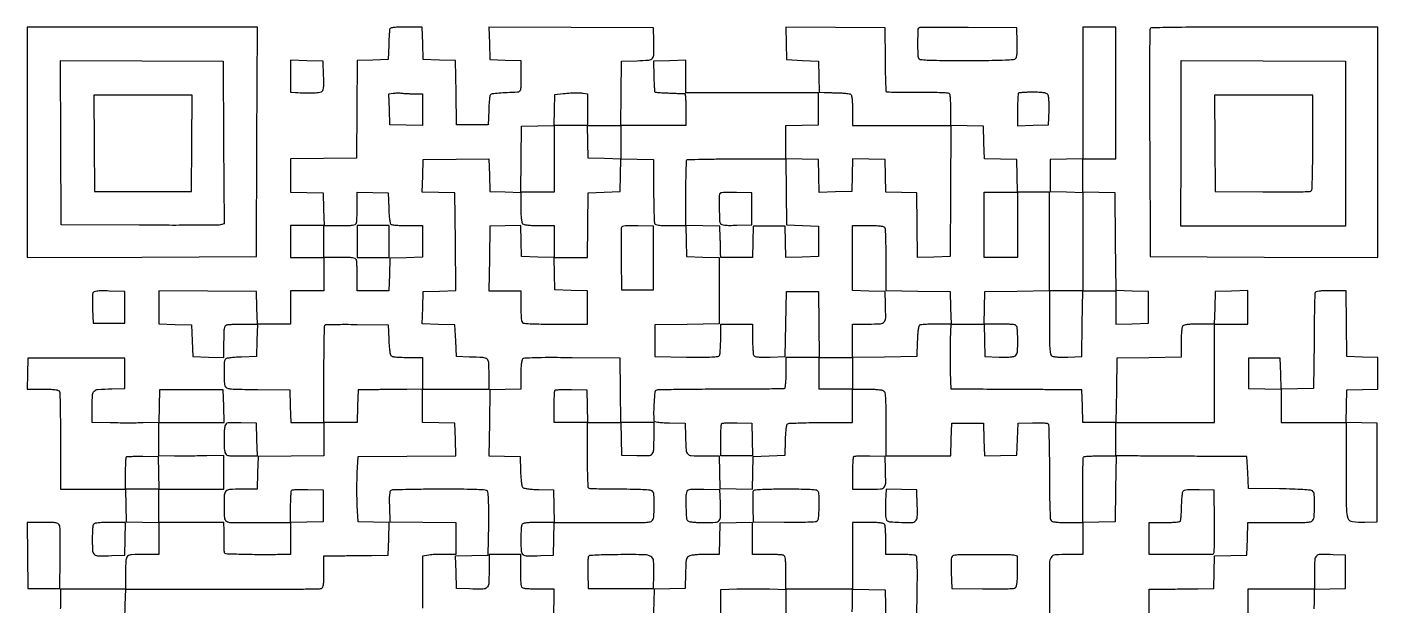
# Model space of a CAD drawing. Extents: x 179 to 1071, y 112 to 1107.
# Drawn here: x 179 to 1071, y 725 to 1107 of the extents above; entities that cross this region are included whole.
import ezdxf

# ---------------------------------------------------------------- set-up
doc = ezdxf.new("R2010")
doc.units = 0

msp = doc.modelspace()

# ---------------------------------------------------------------- linework, layer by layer
for points in [[(920, 715), (920, 725.5), (920, 736), (930.75, 736.074274, 0.00076), (935.626468, 736.115378, 0.000454), (941.426563, 736.178349, 0.000454), (947.202906, 736.251555, 0.000788), (952, 736.324274), (962.5, 736.5), (962.783492, 747.216508), (963.066984, 757.933016), (973.783492, 758.216508), (984.5, 758.5), (984.783832, 769.25), (985.067663, 780), (995.283832, 780.088447, -0.001976), (999.940459, 780.110355, -0.001152), (1005.525266, 780.101684, -0.001152), (1011.118237, 780.067228, -0.00195), (1015.80218, 780.009308, 0.008019), (1020.386942, 780.008263, 0.017993), (1023.862283, 780.188419, 0.020002), (1026.39969, 780.514404, 0.131997), (1027.55218, 781.043305, 0.205007), (1028.796381, 783.470632, 0.015788), (1029.07855, 790.955966, 0.015688), (1028.889232, 798.446527, 0.208294), (1027.67315, 800.856298, 0.152945), (1026.439333, 801.362293, 0.005658), (1021.358082, 801.740697, 0.008626), (1014.71314, 802.045023, 0.003809), (1005.92315, 802.228743), (985.5, 802.5), (985, 813), (984.5, 823.5), (951.5, 823.696464, 0.000021), (938.11425, 823.775606, 0.000023), (925.182813, 823.850942, 0.000021), (914.148716, 823.914259, 0.000118), (908.25, 823.946464), (898, 824), (898, 835), (898, 846), (930.5, 846), (963, 846), (963, 878.5), (963, 911), (974, 911), (985, 911), (985, 922.033832), (985, 933.067663), (974.25, 932.783832), (963.5, 932.5), (963.216168, 921.75), (962.932337, 911), (953.166168, 911, 0.008739), (948.911233, 910.925628, 0.018512), (945.623182, 910.688563, 0.01939), (943.199046, 910.32772, 0.150842), (942.2, 909.8, 0.150894), (941.672136, 908.800435, 0.019373), (941.311349, 906.373826, 0.018496), (941.074341, 903.081752, 0.008721), (941, 898.819888), (941, 889.039775), (919.75, 888.769888), (898.5, 888.5), (898.230112, 867.25), (897.960225, 846), (887.013944, 846), (876.067663, 846), (875.783832, 856.75), (875.5, 867.5), (853.5, 867.674642, 0.000335), (843.541064, 867.747023, 0.000202), (831.738638, 867.820119, 0.000203), (820.013361, 867.883242, 0.000355), (810.312384, 867.924642), (789.124768, 868), (788.812384, 879.25, -0.004056), (788.713112, 884.301984, -0.002552), (788.675138, 890.20625, -0.002561), (788.697181, 896.015589, -0.004692), (788.783832, 900.75), (789.067663, 911), (800, 911), (810.932337, 911), (811.216168, 900.25), (811.5, 889.5), (820.850715, 889.211141, 0.009044), (824.957683, 889.15859, 0.018924), (828.150171, 889.296386, 0.020746), (830.513859, 889.587315, 0.132968), (831.600715, 890.083586, 0.207735), (832.930207, 892.71109, 0.016944), (833.12652, 900.593716, 0.015142), (832.815746, 908.50405, 0.291576), (831.418213, 910.393011, 0.0721), (830.361111, 910.632128, 0.005887), (827.524537, 910.821697, 0.007809), (824.119908, 910.955696, 0.00593), (820.384381, 911), (810.932337, 911), (811.216168, 921.75), (811.5, 932.5), (832.75, 932.769888), (854, 933.039775), (854, 912.142332, 0.002612), (854.056829, 901.265543, 0.013226), (854.280633, 895.20306, 0.017947), (854.657212, 891.420885, 0.187901), (855.399285, 890.083586, 0.132968), (856.486141, 889.587315, 0.020746), (858.849829, 889.296386, 0.018924), (862.042317, 889.15859, 0.009044), (866.149285, 889.211141), (875.5, 889.5), (875.769502, 911.25), (876.039005, 933), (887.019502, 933), (898, 933), (898, 921.966168), (898, 910.932337), (908.75, 911.216168), (919.5, 911.5), (919.5, 922), (919.5, 932.5), (908.763809, 932.783692), (898.027617, 933.067383), (897.763809, 965.283692), (897.5, 997.5), (886.75, 997.783832), (876, 998.067663), (876, 1009.033832), (876, 1020), (887, 1020), (898, 1020), (898, 1063.5), (898, 1107), (887, 1107), (876, 1107), (876, 1063.533832), (876, 1020.067663), (865.25, 1019.783832), (854.5, 1019.5), (854.5, 1009), (854.5, 998.5), (865.25, 998.216168), (876, 997.932337), (876, 965.466168), (876, 933), (865, 933), (854, 933), (854, 965.5), (854, 998), (843.533832, 998), (833.067663, 998), (832.783832, 1008.75), (832.5, 1019.5), (821.783492, 1019.783492), (811.066984, 1020.066984), (810.783492, 1030.783492), (810.5, 1041.5), (799.75, 1041.783832), (789, 1042.067663), (788.984687, 1051.783832, 0.007329), (788.92283, 1055.593921, 0.010195), (788.747937, 1059.001388, 0.00699), (788.505236, 1061.828095, 0.117156), (788.200234, 1062.710256, 0.231845), (787.20305, 1063.320301, 0.010339), (783.057972, 1063.622217, 0.011414), (776.947799, 1063.800712, 0.003039), (767.205508, 1063.803628, -0.002336), (759.415632, 1063.794997, -0.003753), (752.773753, 1063.868514, -0.000794), (746.952848, 1063.985892, -0.193266), (746.478015, 1064.188652, -0.189189), (746.270522, 1064.664177, -0.000732), (746.053615, 1070.683885, -0.003571), (745.865491, 1077.54502, -0.002221), (745.738054, 1085.59528), (745.5, 1106.5), (712.716029, 1106.763708), (679.932058, 1107.027416), (680.216029, 1096.263708), (680.5, 1085.5), (691, 1085), (701.5, 1084.5), (701.784983, 1074.25), (702.069966, 1064), (705.284983, 1063.870082, 0.00228), (706.952285, 1063.81032, 0.000703), (709.464964, 1063.735263, 0.000704), (712.275647, 1063.65922, 0.000773), (715, 1063.593561, -0.010678), (717.580485, 1063.480189, -0.013514), (719.957813, 1063.260164, -0.011577), (721.92215, 1062.978402, -0.098743), (722.75, 1062.664462, -0.20052), (723.331477, 1061.842496, -0.02597), (723.698886, 1059.675767, -0.021469), (723.931119, 1056.505043, -0.007546), (724, 1051.940983), (724, 1042), (756.510623, 1042), (789.021245, 1042), (788.760623, 998.75), (788.5, 955.5), (777.769986, 955.216371), (767.039971, 954.932742), (766.769986, 976.216371), (766.5, 997.5), (756.283481, 997.784613), (746.066961, 998.069227), (745.783481, 1008.784613), (745.5, 1019.5), (734.784171, 1019.783485), (724.068343, 1020.06697), (723.784171, 1009.283485), (723.5, 998.5), (712.784171, 998.216515), (702.068343, 997.93303), (701.784171, 1008.716515), (701.5, 1019.5), (690.75, 1019.783832), (680, 1020.067663), (680, 1031), (680, 1041.932337), (690.75, 1042.216168), (701.5, 1042.5), (701.5, 1053), (701.5, 1063.5), (657.750323, 1063.5), (614.000647, 1063.5), (614.000323, 1074.283832), (614, 1085.067663), (603.25679, 1084.783832), (592.51358, 1084.5), (592.824199, 1074.515924, 0.003345), (592.969906, 1070.66224, 0.005268), (593.151975, 1067.356269, 0.001611), (593.348542, 1064.502619, 0.180266), (593.503844, 1064.162823, 0.178215), (593.841614, 1064.006821, 0.001819), (596.500328, 1063.803547, 0.005591), (599.58985, 1063.613341, 0.003566), (603.186435, 1063.457963, -0.00034), (606.809702, 1063.324847, -0.000504), (609.984453, 1063.202843, -0.000218), (612.698639, 1063.09461, -0.010237), (613.25, 1063.061065, -0.364868), (613.551456, 1062.762274, -0.004807), (613.779688, 1059.933563, -0.01103), (613.946033, 1056.530213, -0.006695), (614, 1052.5), (614, 1042), (592.480112, 1042), (570.960225, 1042), (571.230112, 1063.25), (571.5, 1084.5), (581.7397, 1084.784869, 0.013827), (589.54295, 1085.218122, 0.200378), (591.948742, 1086.466432, 0.174565), (592.925177, 1089.13313, 0.010012), (592.795054, 1098), (592.5, 1106.5), (538.216081, 1106.758629), (483.932162, 1107.017258), (484.216081, 1096.258629), (484.5, 1085.5), (494.75, 1085.215017), (505, 1084.930034), (505, 1074.465017, -0.003275), (504.955911, 1067.733964, -0.04944), (504.69493, 1065.411428, -0.18565), (504.017191, 1064.37204, -0.151473), (502.75, 1063.944787, 0.005763), (495.93273, 1063.698845, 0.010637), (490.400084, 1063.317266, 0.006881), (486.018835, 1062.860437, 0.168504), (484.934694, 1062.334694, 0.16276), (484.584791, 1061.633241, 0.007468), (484.246674, 1058.944174, 0.011773), (483.964061, 1055.688968, 0.008109), (483.790711, 1051.990711), (483.5, 1042.5), (473, 1042.5), (462.5, 1042.5), (462.23021, 1063.716369), (461.96042, 1084.932738), (451.23021, 1085.216369), (440.5, 1085.5), (440.216168, 1096.25), (439.932337, 1107), (429.434783, 1107, 0.006538), (424.499562, 1106.935467, 0.021883), (421.272086, 1106.709468, 0.027993), (419.160348, 1106.347759, 0.254876), (418.485282, 1105.75, 0.066498), (418.295521, 1104.877413, 0.003647), (418.08776, 1102.076562, 0.005607), (417.901725, 1098.730129, 0.004064), (417.766667, 1095), (417.5, 1085.5), (407.263807, 1085.215169), (397.027614, 1084.930339), (396.763807, 1052.715169), (396.5, 1020.5), (374.75, 1020.230498), (353, 1019.960995), (353, 1009.014329), (353, 998.067663), (363.75, 997.783832), (374.5, 997.5), (374.783832, 986.75), (375.067663, 976), (364.033832, 976), (353, 976), (353, 965.5), (353, 955), (364, 955), (375, 955), (375, 944), (375, 933), (364, 933), (353, 933), (353, 922), (353, 911), (342.033832, 911), (331.067663, 911), (330.783832, 921.75), (330.5, 932.5), (298.25, 932.763853), (266, 933.027706), (266, 922.047685), (266, 911.067663), (276.75, 910.783832), (287.5, 910.5), (288, 900), (288.5, 889.5), (298.75, 889.215017), (309, 888.930034), (309, 899.358028, -0.005326), (309.059519, 904.945911, -0.030277), (309.302474, 907.908024, -0.062914), (309.767284, 909.600436, -0.205495), (310.581787, 910.393011, -0.0721), (311.638889, 910.632128, -0.005887), (314.475463, 910.821697, -0.007809), (317.880092, 910.955696, -0.00593), (321.615619, 911), (331.067663, 911), (330.783832, 900.25), (330.5, 889.5), (320.535034, 889.211195, 0.00836), (316.199826, 889.012968, 0.019108), (312.944063, 888.684251, 0.01918), (310.589, 888.262532, 0.199883), (309.800347, 887.711195, 0.132123), (309.204932, 885.80927, 0.007657), (309.04897, 879.659933, 0.011306), (309.124975, 873.612316, 0.056739), (309.62517, 870.269563, 0.211071), (310.679986, 868.959617, 0.09083), (312.8718, 868.291986, 0.024017), (317.459037, 867.986547, 0.001427), (331.361515, 867.769563), (352.5, 867.5), (352.783832, 856.75), (353.067663, 846), (364.033832, 846), (375, 846), (375, 835.019502), (375, 824.039005), (353.25, 823.769502), (331.5, 823.5), (331.216168, 812.75), (330.932337, 802), (320.5828, 802, 0.013037), (312.692903, 801.794241, 0.197285), (310.265203, 800.646245, 0.176248), (309.203393, 798.067549, 0.010006), (309.013655, 789.317388, 0.022962), (309.288953, 783.099592, 0.225309), (310.58819, 780.899237, 0.145709), (313.436906, 780.002972, 0.008226), (322.785381, 780.012486, -0.002164), (327.244461, 780.071083, -0.001219), (332.657268, 780.105589, -0.001216), (338.120922, 780.113817, -0.001991), (342.75, 780.091103), (353, 780), (353, 769.5), (353, 759), (345.75, 758.839658, -0.006461), (335.133415, 758.742087, -0.004517), (323.164529, 758.894882, -0.001156), (311.28144, 759.181437, -0.132557), (309.80029, 759.623428, -0.196047), (309.438595, 760.119462, -0.02664), (309.191433, 761.407499, -0.027399), (309.058111, 763.03908, -0.019945), (309.082031, 764.85977, 0.007291), (309.164873, 767.013708, 0.003889), (309.20774, 769.67912, 0.00387), (309.209271, 772.402423, 0.00602), (309.164151, 774.75), (309, 780), (287.5, 780), (266, 780), (266, 791), (266, 802), (287.5, 802), (309, 802), (309, 813.074508), (309, 824.149017), (297.75, 823.990942, -0.001625), (292.698044, 823.936374, -0.001022), (286.79375, 823.90385, -0.001025), (280.984362, 823.89563, -0.001879), (276.25, 823.916434), (266, 824), (266, 835), (266, 846), (287.533832, 846), (309.067663, 846), (308.783832, 856.75), (308.5, 867.5), (287.5, 867.5), (266.5, 867.5), (266.216508, 856.783492), (265.933016, 846.066984), (255.716508, 845.783492, -0.004748), (250.961439, 845.696723, -0.002495), (245.049537, 845.674497, -0.002482), (238.99221, 845.712023, -0.003816), (233.75, 845.81054), (222, 846.121081), (222, 856.541488, -0.011706), (222.185952, 864.482718, -0.200324), (223.278393, 866.789794, -0.169613), (225.759681, 867.830436, -0.007898), (235, 868.24922), (243.5, 868.5), (243.5, 878.5), (243.5, 888.5), (211.5, 888.5), (179.5, 888.5), (179.215017, 878.25), (178.930034, 868), (189.358028, 868, -0.005326), (194.945911, 867.940481, -0.030277), (197.908024, 867.697526, -0.062914), (199.600436, 867.232716, -0.205495), (200.393011, 866.418213, -0.086353), (200.638636, 865.16888, -0.000865), (200.821697, 856.071975, -0.002793), (200.956125, 845.574492, -0.001805), (201, 833.418213), (201, 802), (222.466168, 802), (243.932337, 802), (244.216168, 791.25), (244.5, 780.5), (255.25, 780.216168), (266, 779.932337), (266, 769.466168), (266, 759), (257.25, 758.986345, 0.009397), (248.013049, 758.798314, 0.177077), (245.374267, 757.714658, 0.197977), (244.20366, 755.226269, 0.012204), (244, 746.883369), (244, 736), (222.5, 736), (201, 736), (200.984687, 726.75, -0.007698), (200.922759, 723.118512, -0.010614)], [(243.5, 715.5), (243.784983, 725.75), (244.069966, 736), (276.284983, 736.049954, -0.000323), (290.90664, 736.063181, -0.000192), (308.314423, 736.060984, -0.000193), (325.662201, 736.04544, -0.000333), (340.083264, 736.017356, 0.001904), (352.308744, 736.03196, 0.002937), (362.878549, 736.146933, 0.000948), (372.021829, 736.317447, 0.086682), (373.333264, 736.574391, 0.193459), (374.202381, 737.381793, 0.072642), (374.694522, 739.001576, 0.032387), (374.941628, 741.895221, 0.00511), (375, 747.606989), (375, 758), (385.25, 758.097508, 0.000362), (389.967406, 758.1458, 0.000201), (395.720312, 758.211168, 0.0002), (401.54442, 758.282022, 0.000324), (406.5, 758.347508), (417.5, 758.5), (417.783473, 769.214647), (418.066946, 779.929295), (407.783473, 780.214647), (397.5, 780.5), (397, 791.25, -0.007319), (396.844124, 796.143845, -0.004301), (396.79375, 802, -0.004301), (396.844124, 807.856155, -0.007319), (397, 812.75), (397.5, 823.5), (429.783691, 823.763898), (462.067381, 824.027795), (461.783691, 834.763898), (461.5, 845.5), (450.75, 845.783832), (440, 846.067663), (440, 857.033832), (440, 868), (462, 868), (484, 868), (484, 877.980948, 0.012757), (483.806529, 885.562836, 0.204171), (482.705511, 887.820007, 0.164941), (480.216036, 888.835243, 0.007697), (471, 889.24922), (462.5, 889.5), (462, 900), (461.5, 910.5), (450.716515, 910.784171), (439.93303, 911.068343), (440.216515, 921.784171), (440.5, 932.5), (451.263808, 932.783972), (462.027617, 933.067944), (461.763808, 965.283972), (461.5, 997.5), (450.716515, 997.784171), (439.93303, 998.068343), (440.216515, 1008.784171), (440.5, 1019.5), (462.215971, 1019.769408), (483.931943, 1020.038815), (484.215971, 1009.269408), (484.5, 998.5), (494.75, 998.215017), (505, 997.930034), (505, 988.165017, 0.00874), (505.074375, 983.910654, 0.018513), (505.311444, 980.622935, 0.019392), (505.672291, 978.199003, 0.150838), (506.2, 977.2, 0.150969), (507.200304, 976.671932, 0.019349), (509.630442, 976.311224, 0.018472), (512.928253, 976.074295, 0.008695), (517.2, 976), (527, 976), (527, 965.466168), (527, 954.932337), (516.25, 955.216168), (505.5, 955.5), (505.214635, 965.784593), (504.92927, 976.069185), (494.714635, 975.784593), (484.5, 975.5), (484.230112, 954.25), (483.960225, 933), (494.480112, 933), (505, 933), (505, 923.581787, 0.005951), (505.044305, 919.859224, 0.007831), (505.178303, 916.465525, 0.005915), (505.367894, 913.638111, 0.07203), (505.606989, 912.581787, 0.258697), (506.662537, 911.696146, 0.030015), (509.835307, 911.275578, 0.015901), (515.485827, 911.049566, 0.002045), (527.606989, 911), (549, 911), (549, 921.966168), (549, 932.932337), (538.25, 933.216168), (527.5, 933.5), (527.216168, 944.25), (526.932337, 955), (537.946281, 955), (548.960225, 955), (549.230112, 976.25), (549.5, 997.5), (560, 998), (570.5, 998.5), (570.784171, 1009.283485), (571.068343, 1020.06697), (581.784171, 1019.783485), (592.5, 1019.5), (592.657243, 999.212913, 0.002528), (592.758169, 991.332637, 0.003791), (592.933199, 984.455427, 0.001596), (593.146108, 978.579611, 0.081932), (593.375858, 977.462913, 0.218723), (594.126665, 976.729434, 0.051389), (595.876108, 976.300625, 0.028359), (598.814423, 976.06215, 0.00607), (603.933632, 976), (613.930034, 976), (614.215017, 965.75), (614.5, 955.5), (625.25, 955.216168), (636, 954.932337), (636, 932.986056), (636, 911.039775), (614.75, 910.769888), (593.5, 910.5), (593.5, 900), (593.5, 889.5), (614.428109, 889.22917, 0.002701), (624.928451, 889.150006, 0.012029), (631.091209, 889.285113, 0.012869), (635.095412, 889.572759, 0.230932), (636.162796, 890.22917, 0.115844), (636.482259, 891.147219, 0.007444), (636.73694, 893.990756, 0.010563), (636.920078, 897.422631, 0.007655), (636.984687, 901.25), (637, 911), (647.5, 911), (658, 911), (658.015313, 901.25, 0.007755), (658.080714, 897.421391, 0.010675), (658.266219, 893.985645, 0.007585), (658.524351, 891.139851, 0.115445), (658.847958, 890.211769, 0.19692), (659.705135, 889.604266, 0.033714), (661.717063, 889.278982, 0.023663), (664.804805, 889.138177, 0.006827), (669.582645, 889.211769), (679.5, 889.5), (680, 911), (680.5, 932.5), (691, 932.5), (701.5, 932.5), (701.769502, 910.75), (702.039005, 889), (691.019502, 889), (680, 889), (680, 879.059017, -0.009212), (679.928488, 875.17793, -0.014314), (679.709459, 871.837394, -0.009107), (679.402963, 869.119935, -0.225378), (679.003676, 868.502272, -0.135465), (678.145508, 868.251516, -0.000387), (666.181756, 868.08137, -0.002251), (652.64066, 867.960237, -0.001399), (636.753676, 867.934102, 0.001826), (620.848776, 867.89437, 0.002909), (607.249207, 867.731596, 0.000629), (595.319073, 867.504364, 0.138081), (594.243623, 867.177889, 0.231069), (593.488698, 865.939559, 0.006506), (592.974274, 859.546441, 0.013915), (592.712252, 852.908499, 0.022787), (592.903193, 847.284983, 0.319638), (593.394267, 846.699891, 0.027463), (595.419919, 846.291631, 0.022213), (598.533309, 845.980665, 0.006834), (603.25, 845.784983), (613.5, 845.5), (613.75078, 837, 0.00791), (614.169857, 827.758299, 0.169892), (615.21204, 825.277454, 0.200091), (617.52214, 824.185518, 0.011647), (625.48522, 824), (635.932337, 824), (636.216168, 813.25), (636.5, 802.5), (647.215829, 802.216515), (657.931657, 801.93303), (658.215829, 812.716515), (658.5, 823.5), (669, 824), (679.5, 824.5), (679.788805, 834.464966, -0.00836), (679.987032, 838.800174, -0.019108), (680.315749, 842.055937, -0.01918), (680.737468, 844.411, -0.199883), (681.288805, 845.199653, -0.131294), (682.274703, 845.510062, -0.002049), (688.239524, 845.747767, -0.005289), (695.209892, 845.923129, -0.003459), (703.25, 845.984687), (724, 846), (724, 857), (724, 868), (733.877555, 868, -0.007322), (738.664603, 867.929898, -0.024326), (741.801987, 867.684911, -0.035594), (743.877128, 867.269166, -0.153485), (744.921442, 866.594656, -0.146924), (745.461513, 865.320694, -0.011711), (745.778591, 861.63348, -0.012327), (745.971982, 856.507634, -0.004672), (745.998595, 849.344656, 0.000412), (745.967775, 842.93016, 0.000462), (745.948917, 836.759055, 0.000424), (745.942172, 831.505692, 0.002493), (745.954708, 828.75), (746, 824), (767.466168, 824), (788.932337, 824), (789.216168, 834.75), (789.5, 845.5), (800, 845.5), (810.5, 845.5), (810.784171, 834.716515), (811.068343, 823.93303), (821.784171, 824.216515), (832.5, 824.5), (833, 835), (833.5, 845.5), (842.910352, 845.789648, -0.008554), (846.576861, 845.839748, -0.01252), (849.802781, 845.747844, -0.007954), (852.467198, 845.562564, -0.176825), (853.159403, 845.240597, -0.190815), (853.500919, 844.451171, -0.000936), (853.761359, 835.575262, -0.004062), (853.957835, 825.416073, -0.002538), (854.030869, 813.515073, 0.002235), (854.10744, 799.672706, 0.006218), (854.325598, 789.951418, 0.003398), (854.629396, 782.664969, 0.162472), (855.154264, 781.314124, 0.162463), (856.142805, 780.699907, 0.028659), (858.323491, 780.310864, 0.02211), (861.514235, 780.071011, 0.007704), (866.122445, 780), (876, 780), (876, 769.5), (876, 759), (867.25, 758.986345, 0.016213), (857.830071, 758.666096, 0.248296), (855.149679, 757.011072, 0.12992), (854.119218, 753.323597, 0.003526), (854, 736.418352), (854, 715.069966)], [(526.769888, 714.75), (527.039775, 736), (517.601675, 736, -0.005938), (513.871491, 736.044304, -0.007818), (510.471367, 736.178303, -0.005899), (507.638569, 736.367881, -0.072071), (506.581787, 736.606989, -0.209079), (505.763049, 737.414715, -0.06089), (505.300233, 739.166331, -0.029178), (505.058671, 742.243158, -0.005003), (505, 748.106989), (505, 759), (494.5, 759), (484, 759), (484, 748.019052, -0.012012), (483.797463, 739.589499, -0.198837), (482.62365, 737.100035, -0.184986), (479.996779, 736.075705, -0.010167), (471, 736.204946), (462.5, 736.5), (462.216515, 747.215829), (461.93303, 757.931657), (472.716515, 758.215829), (483.5, 758.5), (483.771094, 778.87212, 0.003345), (483.833319, 788.276081, 0.010005), (483.70418, 794.705807, 0.008655), (483.441468, 799.27761, 0.155745), (482.89865, 800.62212, 0.201359), (481.443238, 801.381058, 0.010101), (475.970261, 801.726651, 0.009186), (467.289405, 801.939285, 0.001655), (451.127555, 801.984687, 0.002492), (439.294862, 801.919788, 0.003903), (429.118427, 801.733781, 0.001133), (420.290813, 801.48346, 0.134492), (419.211769, 801.152042, 0.19692), (418.604266, 800.294865, 0.033714), (418.278982, 798.282937, 0.023663), (418.138177, 795.195195, 0.006827), (418.211769, 790.417355), (418.5, 780.5), (440.25, 780.230498), (462, 779.960995), (462, 769.480498), (462, 759), (457.25, 758.884846, -0.004708), (455.29147, 758.855812, -0.004721), (453.334631, 758.863707, -0.004619), (451.628, 758.902479, -0.018749), (450.591296, 758.97459, 0.035048), (449.575157, 759.012075, 0.009516), (447.968018, 758.928064, 0.009581), (446.143373, 758.762631, 0.009818), (444.341296, 758.528472), (440, 757.877454), (440, 736.438727, 0.001676), (440.043445, 723.477616, 0.01865)], [(766.5, 715.5), (766.77083, 736.428109, 0.002701), (766.849994, 746.928451, 0.012029), (766.714887, 753.091209, 0.012869), (766.427241, 757.095412, 0.230932), (765.77083, 758.162796, 0.114378), (764.862447, 758.481845, 0.00801), (762.156119, 758.73694, 0.011016), (758.885742, 758.920046, 0.008061), (755.25, 758.984687), (746, 759), (746, 767.918213, 0.006277), (745.955669, 771.449196, 0.008159), (745.821697, 774.68135, 0.006338), (745.631778, 777.373807, 0.070946), (745.393011, 778.418213, 0.205218), (744.601595, 779.23239, 0.063068), (742.913621, 779.69735, 0.030363), (739.960143, 779.940414, 0.005351), (734.393011, 780), (724, 780), (724, 758), (724, 736), (702, 736), (680, 736), (680, 746.893011, 0.005003), (679.941329, 752.756842, 0.029178), (679.699767, 755.833669, 0.06089), (679.236951, 757.585285, 0.209079), (678.418213, 758.393011, 0.07203), (677.361889, 758.632106, 0.005915), (674.534475, 758.821697, 0.007831), (671.140776, 758.955695, 0.005951), (667.418213, 759), (658, 759), (658, 769.533832), (658, 780.067663), (647.25, 779.783832), (636.5, 779.5), (636.215017, 769.25), (635.930034, 759), (627.530117, 759, 0.010376), (624.128717, 758.929404, 0.011568), (620.854577, 758.717475, 0.010948), (618.080031, 758.411969, 0.058004), (616.600505, 758.038212, 0.099971), (615.143398, 757.119393, 0.141871), (614.377259, 755.802936, 0.05039), (614.02019, 753.349119, 0.004018), (613.785405, 746.788212), (613.5, 736.5), (603.325075, 736.215846), (593.15015, 735.931691), (592.825075, 727.715846, 0.008085), (592.615904, 718.76982, 0.174442)], [(1028.922757, 723.096937, 0.007727), (1028.984687, 726.715017), (1029, 735.930034), (1039.25, 736.215017), (1049.5, 736.5), (1049.5, 747.5), (1049.5, 758.5), (1041.503355, 758.796504, 0.011109), (1032.913387, 758.924033, 0.189664), (1030.343501, 757.890885, 0.194087), (1029.197133, 755.393045, 0.011716), (1029, 746.980948), (1029, 736), (1007, 736), (985, 736), (985, 725.5), (985, 715)], [(637, 715), (637, 725.435662), (637, 735.871323), (647.599893, 736.185662, -0.004692), (652.445953, 736.283863, -0.002696), (658.287974, 736.3159, -0.002693), (664.158517, 736.28481, -0.004492), (669.099893, 736.187616), (680, 735.875232), (680, 725.437616, 0.006054), (680.060659, 720.428068, 0.023556)], [(723.88753, 721.053324, 0.00076), (723.927892, 725.783832), (724, 736.067663), (734.75, 735.783832), (745.5, 735.5), (745.785365, 725.215407), (746.07073, 714.930815)]]:
    msp.add_lwpolyline(points, format="xyb")
for points in [[(179, 1030.993714), (179, 954.987428), (254.75, 955.243714), (330.5, 955.5), (330.756286, 1031.25), (331.012572, 1107), (255.006286, 1107), (179, 1107)], [(223.235953, 1030.25), (223.5, 998.5), (255.5, 998.5), (287.5, 998.5), (287.764047, 1030.25), (288.028094, 1062), (255.5, 1062), (222.971906, 1062)], [(833, 976.5), (833, 955), (822, 955), (811, 955), (811, 976.5), (811, 998), (822, 998), (833, 998)], [(397, 965.5), (397, 955), (407.5, 955), (418, 955), (418, 965.5), (418, 976), (407.5, 976), (397, 976)]]:
    msp.add_lwpolyline(points, close=True)
for points in [[(767.680282, 1106.346949, 0.194285), (767.101751, 1104.984713, 0.003529), (767.015373, 1096.961299, 0.00609), (767.080548, 1089.267952, 0.086655), (767.606989, 1086.581787, 0.278109), (768.793252, 1085.657545, 0.017449), (773.399546, 1085.267499, 0.0111), (781.461725, 1085.046694, 0.001295), (799.484544, 1085, 0.001588), (816.140893, 1085.052898, 0.009192), (824.935217, 1085.270471, 0.010455), (830.430382, 1085.622796, 0.200924), (831.916414, 1086.399285, 0.132968), (832.412685, 1087.486141, 0.020746), (832.703614, 1089.849829, 0.018924), (832.84141, 1093.042317, 0.009044), (832.788859, 1097.149285), (832.5, 1106.5), (800.430282, 1106.763615, 0.002002), (788.086578, 1106.815665, 0.003234), (777.581211, 1106.749961, 0.00059), (768.328827, 1106.621332, 0.194996)], [(920.460009, 1105.75, 0.090591), (920.266358, 1104.709509, 0.000109), (920.198937, 1082.982812, 0.000984), (920.176611, 1058.652573, 0.000605), (920.241394, 1030), (920.5, 955.5), (995.75, 955.243674), (1071, 954.987348), (1071, 1030.993674), (1071, 1107), (995.968615, 1107, 0.000668), (957.448289, 1106.948566, 0.003471), (936.19131, 1106.744245, 0.001205), (921.475143, 1106.465155, 0.305157)], [(308.758677, 1030.77123), (309.017354, 977.04246), (306.758677, 976.494347, -0.057902), (304.987826, 976.276519, -0.000418), (290.035361, 976.188577, -0.001589), (272.903102, 976.156579, -0.001017), (253, 976.223117), (201.5, 976.5), (201.241383, 1030.758691), (200.982767, 1085.017383), (254.741383, 1084.758691), (308.5, 1084.5)], [(353, 1074.533832), (353, 1064), (356.25, 1063.824751, 0.008159), (362.153562, 1063.602956, 0.012343), (367.295173, 1063.620705, 0.011369), (371.418471, 1063.830653, 0.087617), (373.285558, 1064.304214, 0.16087), (374.221612, 1065.162686, 0.092185), (374.716919, 1066.629044, 0.03775), (374.892164, 1069.26308, 0.005103), (374.785558, 1074.804214), (374.5, 1084.5), (363.75, 1084.783832), (353, 1085.067663)], [(1049.5, 1030), (1049.5, 975.5), (995.211905, 975.5), (940.92381, 975.5), (940.942857, 1025.75, -0.000032), (940.951538, 1045.331386, -0.000047), (940.961905, 1062.563467, -0.000022), (940.972765, 1077.239555, -0.00086), (940.980952, 1080.508612), (941, 1085.017225), (995.25, 1084.758612), (1049.5, 1084.5)], [(434.625, 1063), (440, 1063), (440, 1052.466168), (440, 1041.932337), (429.25, 1042.216168), (418.5, 1042.5), (418.215787, 1052.680276), (417.931573, 1062.860552), (420.715787, 1063.314431, -0.023572), (421.98987, 1063.460905, -0.013752), (423.526669, 1063.522137, -0.013733), (425.072205, 1063.49873, -0.02256), (426.375, 1063.384155, 0.016116), (427.842136, 1063.236057, 0.005461), (429.984375, 1063.112845, 0.005424), (432.356321, 1063.028172, 0.006209)], [(546.25, 1063.310767), (549, 1062.841089), (549, 1052.420545), (549, 1042), (560, 1042), (571, 1042), (571, 1030.966168), (571, 1019.932337), (560.25, 1020.216168), (549.5, 1020.5), (549.216168, 1031.25), (548.932337, 1042), (537.966168, 1042), (527, 1042), (527, 1020), (527, 998), (515.980498, 998), (504.960995, 998), (505.230498, 1019.75), (505.5, 1041.5), (516.215387, 1041.783481), (526.930773, 1042.066961), (527.215387, 1052.283481), (527.5, 1062.5), (533, 1063.070523, -0.005274), (537.827519, 1063.519879, -0.016036), (541.118438, 1063.685217, -0.022413), (543.729778, 1063.615506, -0.024418)], [(833.666667, 1063.333333, 0.178639), (833.399782, 1062.754233, 0.00449), (833.195833, 1059.816807, 0.009084), (833.048275, 1056.320041, 0.006002), (833, 1052.29835), (833, 1041.930034), (843.25, 1042.215017), (853.5, 1042.5), (853.788859, 1051.850715, 0.009044), (853.84141, 1055.957683, 0.018924), (853.703614, 1059.150171, 0.020746), (853.412685, 1061.513859, 0.132968), (852.916414, 1062.600715, 0.147998), (851.922993, 1063.257565, 0.037403), (850.00979, 1063.676512, 0.026324), (847.18188, 1063.926486, 0.008883), (843.044222, 1064, 0.007137), (839.657974, 1063.951661, 0.010606), (836.696324, 1063.804167, 0.006007), (834.230897, 1063.599099, 0.174334)], [(963.235953, 1030.25), (963.5, 998.5), (994.93202, 998.235498, 0.001697), (1010.901959, 998.155315, 0.00816), (1019.995146, 998.288929, 0.006635), (1026.009704, 998.555446, 0.241447), (1027.166708, 999.235498, 0.134731), (1027.492293, 1000.296498, 0.001088), (1027.738089, 1009.161365, 0.003824), (1027.920853, 1019.372002, 0.002438), (1027.984687, 1031.25), (1028, 1062), (995.485953, 1062), (962.971906, 1062)], [(680.230498, 998.25), (680.5, 976.5), (691, 976), (701.5, 975.5), (701.5, 965.5), (701.5, 955.5), (690.785353, 955.216527), (680.070705, 954.933054), (679.785353, 965.216527), (679.5, 975.5), (669, 975.5), (658.5, 975.5), (658.215017, 965.25), (657.930034, 955), (647.465017, 955), (637, 955), (636.941939, 957.75, 0.000672), (636.907715, 959.273936, 0.000147), (636.844551, 961.895313, 0.000153), (636.769679, 964.92695, 0.000147), (636.691939, 968), (636.5, 975.5), (625.25, 975.782751), (614, 976.065502), (614, 997.366084, -0.002928), (614.048092, 1005.57949, -0.004657), (614.195833, 1012.605454, -0.001225), (614.396113, 1018.711385, -0.18977), (614.666667, 1019.333333, -0.19309), (615.302963, 1019.605295, -0.000554), (624.629688, 1019.804167, -0.003122), (635.210809, 1019.95197, -0.001931), (647.647164, 1020), (679.960995, 1020)], [(417.788805, 987.535034, 0.00836), (417.987032, 983.199826, 0.019108), (418.315749, 979.944063, 0.01918), (418.737468, 977.589, 0.199883), (419.288805, 976.800347, 0.117226), (420.172107, 976.495095, 0.006962), (423.008274, 976.252233, 0.010173), (426.426877, 976.077211, 0.007309), (430.25, 976.015313), (440, 976), (440, 965.533832), (440, 955.067663), (429.25, 954.783832), (418.5, 954.5), (418.216168, 943.75), (417.932337, 933), (407.466168, 933), (397, 933), (397, 942.418213, 0.005951), (396.955695, 946.140776, 0.007831), (396.821697, 949.534475, 0.005915), (396.632106, 952.361889, 0.07203), (396.393011, 953.418213, 0.205218), (395.601595, 954.23239, 0.063068), (393.913621, 954.69735, 0.030363), (390.960143, 954.940414, 0.005351), (385.393011, 955), (375, 955), (375, 965.5), (375, 976), (385.393011, 976, 0.005351), (390.960143, 976.059586, 0.030363), (393.913621, 976.30265, 0.063068), (395.601595, 976.76761, 0.205218), (396.393011, 977.581787, 0.072102), (396.632129, 978.638915, 0.005887), (396.821697, 981.475801, 0.007809), (396.955696, 984.880803, 0.005929), (397, 988.616771), (397, 998.069966), (407.25, 997.784983), (417.5, 997.5)], [(636.699448, 997.366114, 0.196274), (636.044561, 995.807509, 0.004381), (636.033001, 987.511391, 0.005627), (636.184545, 979.374584, 0.13468), (636.847958, 977.211769, 0.19692), (637.705135, 976.604266, 0.033714), (639.717063, 976.278982, 0.023663), (642.804805, 976.138177, 0.006827), (647.582645, 976.211769), (657.5, 976.5), (657.5, 987), (657.5, 997.5), (647.449448, 997.782781, 0.006672), (643.547259, 997.840477, 0.010046), (640.145783, 997.777033, 0.005301), (637.300668, 997.636532, 0.183378)], [(571.460235, 974.75697, 0.087659), (571.263858, 973.744268, 0.00144), (571.184153, 967.962675, 0.003692), (571.160413, 961.220735, 0.002438), (571.22812, 953.47179), (571.5, 933.5), (582, 933.5), (592.5, 933.5), (592.5, 954.5), (592.5, 975.5), (582.232115, 975.785181, 0.006018), (577.152479, 975.865091, 0.02472), (574.077569, 975.724359, 0.038757), (572.174299, 975.392474, 0.2432)], [(745.393011, 974.418213, -0.082805), (745.636495, 973.224269, -0.001922), (745.821697, 967.455942, -0.00422), (745.955997, 960.677686, -0.002843), (746, 952.9381), (746, 933.039775), (767.25, 932.769888), (788.5, 932.5), (788.783832, 921.75), (789.067663, 911), (779.283832, 910.984687, 0.007284), (775.447742, 910.922791, 0.010144), (772.018212, 910.747767, 0.006928), (769.172694, 910.504931, 0.117316), (768.288805, 910.199653, 0.199883), (767.737468, 909.411, 0.01918), (767.315749, 907.055937, 0.019108), (766.987032, 903.800174, 0.00836), (766.788805, 899.464966), (766.5, 889.5), (745.25, 889.230112), (724, 888.960225), (724, 878.480112), (724, 868), (713, 868), (702, 868), (702, 878.5), (702, 889), (713, 889), (724, 889), (724, 900), (724, 911), (734.480948, 911, 0.01319), (742.50249, 911.211645, 0.203196), (744.933469, 912.397028, 0.179688), (745.928151, 915.034911, 0.009927), (745.795054, 924), (745.5, 932.5), (734.75, 932.783832), (724, 933.067663), (724, 954.533832), (724, 976), (734.393011, 976, -0.005351), (739.960143, 975.940414, -0.030363), (742.913621, 975.69735, -0.063068), (744.601595, 975.23239, -0.205218)], [(222.442274, 931.710164, 0.081166), (222.248144, 930.773814, 0.005233), (222.158783, 927.980936, 0.007531), (222.137174, 924.634259, 0.005535), (222.210159, 920.924983), (222.5, 911.5), (233, 911.5), (243.5, 911.5), (243.5, 922), (243.5, 932.5), (233.232115, 932.785181, 0.005823), (228.049899, 932.868732, 0.025951), (225.012272, 932.724596, 0.043922), (223.172333, 932.376284, 0.236652)], [(1029.471381, 931.75, 0.083261), (1029.278192, 930.748699, 0.000545), (1029.068125, 921.760937, 0.002157), (1028.883291, 911.47288, 0.001374), (1028.752766, 899.5), (1028.5, 868.5), (1017.785353, 868.216527), (1007.070705, 867.933054), (1006.785353, 878.216527), (1006.5, 888.5), (996, 888.5), (985.5, 888.5), (985.5, 878.5), (985.5, 868.5), (996.25, 868.216168), (1007, 867.932337), (1007, 856.966168), (1007, 846), (1028.5, 846), (1050, 846), (1050, 814.035184, 0.002247), (1050.114316, 788.602155, 0.084883), (1051.129105, 782.972725, 0.281139), (1054.11487, 780.583056, 0.040532), (1062.259538, 780.209712), (1070.5, 780.5), (1070.5, 813), (1070.5, 845.5), (1060.216527, 845.785353), (1049.933054, 846.070705), (1050.216527, 856.785353), (1050.5, 867.5), (1060.75, 867.784983), (1071, 868.069966), (1071, 878.5), (1071, 888.930034), (1060.75, 889.215017), (1050.5, 889.5), (1050.230498, 911.25), (1049.960995, 933), (1039.949113, 933, 0.006989), (1035.268655, 932.934574, 0.0227), (1032.173639, 932.707155, 0.029226), (1030.141211, 932.343242, 0.249611)], [(417.790118, 901.054124, 0.010217), (417.980158, 897.34104, 0.013854), (418.312947, 893.999888, 0.010763), (418.722996, 891.259099, 0.131421), (419.162563, 890.304124, 0.163434), (420.144506, 889.69658, 0.027915), (422.338284, 889.310401, 0.021862), (425.534962, 889.07111, 0.00775), (430.122445, 889), (440, 889), (440, 878.5), (440, 868), (429.75, 867.902492, 0.000362), (425.032594, 867.8542, 0.000201), (419.279688, 867.788832, 0.0002), (413.45558, 867.717978, 0.000324), (408.5, 867.652492), (397.5, 867.5), (397.216168, 856.75), (396.932337, 846), (385.966168, 846), (375, 846), (375, 877.833333, -0.002018), (375.049457, 890.086798, -0.003258), (375.201626, 900.517251, -0.000603), (375.406512, 909.699228, -0.192808), (375.686388, 910.353055, -0.192368), (376.323998, 910.626628, -0.001402), (382.21171, 910.758585, -0.005018), (389.00418, 910.823589, -0.003162), (396.936388, 910.769721), (417.5, 910.5)], [(506.213757, 887.813757, 0.147712), (505.682063, 886.821942, 0.020872), (505.315502, 884.507167, 0.019477), (505.075508, 881.370608, 0.009354), (505, 877.334983), (505, 868.069966), (494.75, 867.784983), (484.5, 867.5), (484.230596, 845.785197), (483.961191, 824.070395), (494.230596, 823.785197), (504.5, 823.5), (504.790118, 814.054124, 0.009946), (504.978014, 810.343542, 0.013559), (505.304393, 807.010194, 0.010378), (505.705244, 804.274171, 0.13239), (506.133444, 803.33921, 0.163569), (507.066292, 802.76238, 0.021361), (509.393218, 802.322531, 0.019778), (512.604268, 801.98557, 0.008873), (516.843326, 801.785086), (526.5, 801.5), (526.783832, 790.75), (527.067663, 780), (516.640821, 780, 0.005326), (511.053621, 779.940479, 0.03028), (508.091792, 779.697521, 0.062919), (506.399526, 779.232706, 0.205485), (505.606989, 778.418213, 0.070903), (505.368235, 777.374278, 0.006355), (505.178303, 774.686947, 0.008172), (505.044332, 771.460948, 0.00629), (505, 767.937265, 0.018396), (505.247889, 761.202118, 0.216958), (506.475084, 758.960401, 0.161461), (509.164284, 758.06185, 0.009253), (518, 758.204946), (526.5, 758.5), (526.783832, 769.25), (527.067663, 780), (548.783832, 780.091103, -0.000866), (557.816728, 780.113349, -0.000824), (566.999639, 780.104915, -0.000817), (575.115656, 780.070816, -0.002929), (580.300045, 780.010192, 0.008587), (584.642332, 780.008554, 0.018658), (587.971139, 780.188844, 0.020827), (590.41536, 780.516025, 0.130231), (591.550045, 781.041534, 0.204949), (592.794394, 783.46848, 0.015778), (593.078398, 790.954067, 0.015674), (592.891252, 798.445108, 0.208377), (591.676226, 800.853746, 0.154758), (590.432485, 801.358669, 0.006609), (585.649042, 801.671691, 0.009229), (579.268478, 801.886599, 0.003803), (570.619259, 801.952381, -0.00276), (562.987664, 801.994501, -0.004286), (556.405676, 802.123586, -0.001385), (550.722371, 802.299544, -0.1307), (549.943033, 802.535207, -0.246027), (549.545346, 803.206618, -0.002372), (549.267791, 809.041087, -0.006887), (549.065039, 816.026148, -0.003811), (549, 824.559017), (549, 846), (559.966168, 846), (570.932337, 846), (571.216168, 835.25), (571.5, 824.5), (581.624582, 824.216402, 0.014067), (589.370283, 824.217397, 0.209372), (591.765303, 825.347974, 0.171639), (592.807395, 827.979865, 0.008871), (592.986345, 837.25), (593, 846), (582.019888, 846), (571.039775, 846), (570.769888, 867.25), (570.5, 888.5), (538.963757, 888.763757, 0.001833), (523.455471, 888.836597, 0.007508), (514.046264, 888.705004, 0.005844), (507.62872, 888.443751, 0.185335)], [(548.783832, 856.75), (549.067663, 846), (538.033832, 846), (527, 846), (527, 856.333333, -0.006063), (527.048606, 860.341927, -0.009167), (527.197162, 863.828412, -0.004568), (527.402559, 866.755646, -0.17841), (527.671191, 867.337858, -0.183787), (528.251771, 867.598439, -0.004906), (531.10587, 867.73712, -0.009629), (534.510146, 867.803456, -0.006369), (538.421191, 867.754524), (548.5, 867.5)], [(309.639072, 843.783598, 0.054945), (309.167077, 840.701668, 0.010422), (309.04562, 835.012296, 0.010405), (309.16117, 829.323216, 0.055236), (309.630286, 826.25, 0.133842), (310.367068, 824.986552, 0.144838), (311.622381, 824.318468, 0.046615), (314.098572, 824.049393, 0.003769), (320.650463, 824), (331.067663, 824), (330.783832, 834.75), (330.5, 845.5), (320.375418, 845.783598, 0.003649), (313.903588, 845.917627, 0.049436), (311.551156, 845.716283, 0.157976), (310.35952, 845.069099, 0.125186)], [(657.783832, 834.75), (658.067663, 824), (647.533832, 824), (637, 824), (637, 834.333333, -0.006326), (637.050742, 838.343969, -0.009524), (637.20576, 841.83701, -0.00491), (637.420396, 844.763196, -0.177417), (637.700461, 845.367127, -0.182377), (638.297812, 845.637197, -0.005798), (641.000338, 845.778463, -0.010544), (644.240283, 845.841782, -0.007041), (647.950461, 845.783794), (657.5, 845.5)], [(265.783832, 812.75), (266.067663, 802), (255.033832, 802), (244, 802), (244, 812.333333, -0.005777), (244.046288, 816.339712, -0.008775), (244.187823, 819.819073, -0.004204), (244.383203, 822.747755, -0.179485), (244.639398, 823.306065, -0.184232), (245.196408, 823.555492, -0.004476), (248.060962, 823.692212, -0.009161), (251.468385, 823.7618, -0.006031), (255.389398, 823.722731), (265.5, 823.5)], [(724.699448, 823.366114, 0.177451), (724.419778, 822.762931, 0.004898), (724.205463, 819.836713, 0.009512), (724.050668, 816.343898, 0.006317), (724, 812.333333), (724, 802), (734.480948, 802, 0.01319), (742.50249, 802.211645, 0.203196), (744.933469, 803.397028, 0.179688), (745.928151, 806.034911, 0.009927), (745.795054, 815), (745.5, 823.5), (735.449448, 823.782781, 0.006672), (731.547259, 823.840477, 0.010046), (728.145783, 823.777033, 0.005301), (725.300668, 823.636532, 0.183378)], [(897.769502, 802.25), (897.5, 780.5), (886.75, 780.216168), (876, 779.932337), (876, 801.299502, -0.002919), (876.048092, 809.538437, -0.004643), (876.195833, 816.585895, -0.001218), (876.3961, 822.711254, -0.189801), (876.666667, 823.333333, -0.178606), (877.245648, 823.600209, -0.004501), (880.178645, 823.804167, -0.009096), (883.670413, 823.951724, -0.006011), (887.686169, 824), (898.039005, 824)], [(374.5, 791), (374.5, 780.5), (363.75, 780.216168), (353, 779.932337), (353, 790.299502, -0.006296), (353.050667, 794.323038, -0.009484), (353.205463, 797.826775, -0.004871), (353.419756, 800.762646, -0.177529), (353.699448, 801.366114, -0.183378), (354.300668, 801.636532, -0.005301), (357.145783, 801.777033, -0.010046), (360.547259, 801.840477, -0.006672), (364.449448, 801.782781), (374.5, 801.5)], [(614.619506, 800.450832, 0.08702), (613.97397, 797.144272, 0.012337), (614.012024, 790.190477, 0.00852), (614.347572, 783.08442, 0.182273), (615.2, 781.2, 0.150898), (616.199596, 780.672127, 0.019372), (618.626354, 780.311344, 0.018495), (621.918669, 780.074339, 0.00872), (626.180948, 780, 0.014844), (633.627848, 780.221125, 0.209961), (635.948151, 781.409351, 0.171267), (636.891324, 784.039109, 0.009257), (636.771302, 793), (636.5, 801.5), (625.869506, 801.782619, 0.004751), (619.990275, 801.883029, 0.031362), (617.0553, 801.721063, 0.071795), (615.422003, 801.284512, 0.202676)], [(658.420831, 800.654284, 0.081942), (658.234665, 799.749336, 0.004935), (658.152484, 796.964521, 0.007283), (658.135592, 793.630263, 0.005311), (658.210159, 789.924983), (658.5, 780.5), (678.920989, 780.269463, 0.003485), (688.09014, 780.229862, 0.00936), (694.61245, 780.36927, 0.00715), (699.39048, 780.629406, 0.157287), (700.670989, 781.141908, 0.203371), (701.605395, 782.950831, 0.009394), (702.006517, 790.01202, 0.013975), (702.075786, 796.932201, 0.087338), (701.402114, 800.394491, 0.259511), (700.364716, 801.262213, 0.029108), (697.203267, 801.677302, 0.015916), (691.620589, 801.903637, 0.002137), (679.862786, 801.955579, 0.00262), (669.231781, 801.901397, 0.01257), (663.176146, 801.686477, 0.013722), (659.311248, 801.345262, 0.279152)], [(745.827219, 794.143037, 0.007067), (745.739188, 790.899211, 0.007417), (745.745049, 787.706043, 0.007155), (745.83039, 784.952042, 0.032568), (746.006991, 783.358906, 0.069546), (746.559955, 781.658337, 0.192829), (747.474572, 780.82895, 0.074642), (749.277934, 780.451024, 0.005119), (754.503635, 780.203496, 0.010514), (763.121015, 780.065027, 0.184247), (765.684047, 781.057265, 0.205543), (766.791314, 783.461552, 0.013497), (766.784677, 791.277755), (766.5, 801.5), (756.327219, 801.784131), (746.154438, 802.068261)], [(962.769888, 780.25, -0.002445), (962.854556, 769.408009, -0.012461), (962.721861, 763.377815, -0.013463), (962.441111, 759.582916, -0.3745), (961.769888, 758.953381, -0.007932), (957.855343, 758.871826, -0.000734), (948.166042, 758.83792, -0.001044), (938.105863, 758.838486, -0.002163), (930.25, 758.889323), (920, 759), (920, 769.5), (920, 780), (929.940983, 780, 0.009223), (933.817971, 780.07152, 0.014275), (937.159388, 780.29049, 0.009044), (939.880548, 780.596745, 0.225473), (940.496942, 780.995053, 0.11218), (940.748979, 781.730514, 0.005669), (940.991907, 784.269575, 0.008846), (941.194533, 787.31869, 0.006273), (941.318344, 790.745053, -0.008328), (941.457094, 794.192089, -0.011209), (941.70454, 797.305773, -0.008447), (942.01126, 799.879498, -0.1083), (942.343179, 800.785237, -0.195488), (943.192343, 801.388476, -0.034138), (945.169275, 801.714234, -0.024054), (948.191607, 801.856281, -0.007089), (952.830795, 801.785237), (962.5, 801.5)], [(179.230498, 758.25), (179.5, 736.5), (190, 736.5), (200.5, 736.5), (200.783711, 756, 0.002788), (200.85221, 763.634166, 0.003942), (200.821708, 770.432813, 0.002293), (200.724598, 776.159317, 0.054895), (200.514659, 777.75, 0.136528), (199.803603, 779.014426, 0.147639), (198.561573, 779.68327, 0.046559), (196.084333, 779.951271, 0.003679), (189.461446, 780), (178.960995, 780)], [(222.606989, 778.418213, 0.070903), (222.368235, 777.374278, 0.006355), (222.178303, 774.686947, 0.008172), (222.044332, 771.460948, 0.00629), (222, 767.937265, 0.018396), (222.247889, 761.202118, 0.216958), (223.475084, 758.960401, 0.161461), (226.164284, 758.06185, 0.009253), (235, 758.204946), (243.5, 758.5), (243.783832, 769.25), (244.067663, 780), (233.640821, 780, 0.005326), (228.053621, 779.940479, 0.03028), (225.091792, 779.697521, 0.062919), (223.399526, 779.232706, 0.205485)], [(550.026176, 758.016178, 0.222521), (549.542127, 757.276256, 0.017072), (549.280653, 754.848025, 0.017829), (549.154488, 751.482846, 0.007337), (549.21316, 746.918214), (549.5, 736.5), (571, 736.5), (592.5, 736.5), (592.787469, 745.745729, 0.021733), (592.676884, 754.679882, 0.248359), (590.916615, 757.598528, 0.132547), (586.876437, 758.750098, 0.005017), (571.04568, 758.814614, 0.003156), (563.331698, 758.719962, 0.004847), (556.654346, 758.531115, 0.001777), (550.923278, 758.29302, 0.127814)], [(790.716977, 758.220264, 0.205576), (789.771453, 757.551954, 0.104145), (789.272752, 756.153123, 0.036319), (789.10201, 753.416795, 0.004058), (789.216977, 747.170316), (789.5, 736.5), (809.87212, 736.228906, 0.003345), (819.276081, 736.166681, 0.010005), (825.705807, 736.29582, 0.008655), (830.27761, 736.558532, 0.155745), (831.62212, 737.10135, 0.155815), (832.277721, 738.126598, 0.033641), (832.685666, 740.219245, 0.023802), (832.929425, 743.35109, 0.00752), (833, 748.042989), (833, 757.841089), (830.25, 758.391433, 0.048936), (826.34876, 758.781765, 0.001564), (810.461362, 758.76268, 0.001541), (794.555875, 758.64479, 0.049863)]]:
    msp.add_lwpolyline(points, format="xyb", close=True)

doc.saveas('drawing.dxf')
